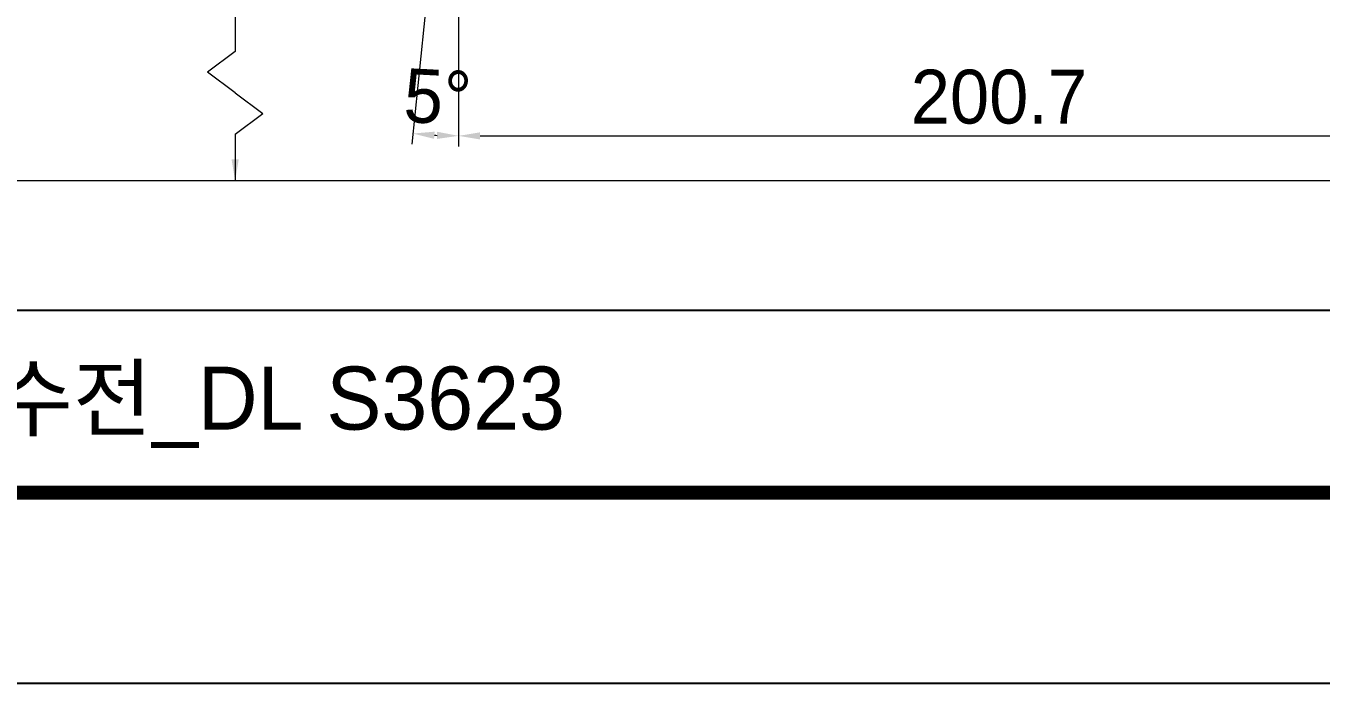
# Model space of a CAD drawing. Extents: x 1151 to 2280, y 0 to 827.
# Drawn here: x 1715.3 to 1955.9, y 0 to 122.1 of the extents above; entities that cross this region are included whole.
import ezdxf

# ---------------------------------------------------------------- set-up
doc = ezdxf.new("R2010")
doc.units = 0
doc.header["$LTSCALE"] = 10
doc.header["$MEASUREMENT"] = 0
doc.header["$PDMODE"] = 3
doc.header["$PDSIZE"] = -10
doc.layers.get('0').update_dxf_attribs({"linetype": 'CONTINUOUS'})
doc.layers.get('DEFPOINTS').update_dxf_attribs({"linetype": 'CONTINUOUS'})
doc.layers.add('치수선', color=7, linetype='CONTINUOUS', lineweight=20)
doc.styles.add('Daelim Dimension', font='H2GTRE.TTF')
doc.styles.add('단선완성형', font='')
doc.styles.get('단선완성형').set_extended_font_data('Gulim')
doc.dimstyles.new('DEFAULT', dxfattribs={"dimscale": 2, "dimtxt": 2, "dimasz": 2, "dimexe": 0, "dimexo": 2, "dimgap": 1, "dimtad": 1, "dimdec": 1, "dimzin": 9, "dimdsep": 46, "dimtxsty": 'Daelim Dimension', "dimcen": 0.5, "dimclrd": 252, "dimclre": 252, "dimclrt": 3, "dimadec": 1, "dimazin": 0, "dimtfac": 1, "dimtdec": 1, "dimtix": 1, "dimtmove": 0, "dimatfit": 3, "dimfxl": 1, "dimtolj": 1, "dimtzin": 1, "dimlwd": 9, "dimlwe": 9, "dimarcsym": 0})

# ---------------------------------------------------------------- blocks, each defined once
blk = doc.blocks.new('*D7')
at = {"color": 5, "lineweight": 9, "ltscale": 0.5, "transparency": 16777216}
for p, q in [((1795.69, 180.04), (1795.69, 99.66)), ((1996.38, 165.33), (1996.38, 99.66)), ((1799.69, 101.66), (1992.38, 101.66))]:
    blk.add_line(p, q, dxfattribs=at)
at = {"color": 5, "ltscale": 0.5, "transparency": 16777216}
for points in [[(1799.69, 102.32), (1799.69, 100.99), (1795.69, 101.66)], [(1992.38, 102.32), (1992.38, 100.99), (1996.38, 101.66)]]:
    blk.add_solid(points, dxfattribs=at)
at = {"layer": 'DEFPOINTS', "color": 0, "ltscale": 0.5, "transparency": 16777216}
for p in [(1795.69, 184.04), (1996.38, 169.33), (1996.38, 101.66)]:
    blk.add_point(p, dxfattribs=at)
at = {"color": 7, "ltscale": 0.5, "transparency": 16777216, "insert": (1896.03, 108.88), "char_height": 10, "attachment_point": 5, "style": 'Daelim Dimension'}
blk.add_mtext('\\A1;200.7', dxfattribs=at)
blk = doc.blocks.new('*D10')
at = {"color": 5, "lineweight": 9, "ltscale": 0.5, "transparency": 16777216}
for p, q in [((1795.69, 178.14), (1795.69, 99.66)), ((1794.5, 172.53), (1786.99, 100.1))]:
    blk.add_line(p, q, dxfattribs=at)
blk.add_arc((1795.69, 184.04), 82.39, 266.8678, 267.218, dxfattribs=at)
at = {"color": 5, "ltscale": 0.5, "transparency": 16777216}
for points in [[(1791.14, 101.11), (1791.24, 102.44), (1787.2, 102.09)], [(1791.71, 102.42), (1791.67, 101.09), (1795.69, 101.66)]]:
    blk.add_solid(points, dxfattribs=at)
at = {"layer": 'DEFPOINTS', "color": 0, "ltscale": 0.5, "transparency": 16777216}
for p in [(1797.05, 197.18), (1795.69, 184.04), (1795.69, 182.14), (1794.91, 176.51), (1790.02, 101.85)]:
    blk.add_point(p, dxfattribs=at)
at = {"color": 7, "ltscale": 0.5, "transparency": 16777216, "insert": (1791.81, 108.87), "char_height": 10, "attachment_point": 5, "rotation": 357.0429, "style": 'Daelim Dimension'}
blk.add_mtext('\\A1;5%%D', dxfattribs=at)

msp = doc.modelspace()

# ---------------------------------------------------------------- linework, layer by layer
at = {"color": 5, "lineweight": 9, "ltscale": 0.5}
for p, q in [((1754.2, 357.32), (1754.2, 117.34)), ((1754.2, 117.34), (1749.09, 113.5)), ((1754.2, 109.66), (1749.09, 113.5)), ((1754.2, 109.66), (1759.31, 105.82)), ((1754.2, 101.99), (1759.31, 105.82)), ((1754.2, 101.99), (1754.2, 93.42)), ((1754.2, 101.99), (1754.2, 97.31))]:
    msp.add_line(p, q, dxfattribs=at)
at = {"color": 5}
msp.add_line((1169.29, 69.28), (2077.88, 69.28), dxfattribs=at)
at = {"ltscale": 0.5}
msp.add_lwpolyline([(1151.14, 0), (2279.54, 0), (2279.54, 826.8), (1151.14, 826.8)], close=True, dxfattribs=at)
at = {"color": 5, "linetype": 'ByBlock', "lineweight": 200, "const_width": 2.6}
msp.add_lwpolyline([(1169.29, 35.4), (2261.29, 35.4), (2261.29, 807.6), (1169.29, 807.6)], close=True, dxfattribs=at)
at = {"color": 5, "lineweight": 9, "ltscale": 0.5}
msp.add_solid([(1753.53, 97.31), (1754.86, 97.31), (1754.2, 93.31)], dxfattribs=at)
at = {"layer": '치수선'}
msp.add_line((1996.38, 93.31), (1281.3, 93.31), dxfattribs=at)

# ---------------------------------------------------------------- texts
at = {"color": 2, "insert": (1371.87, 58.8), "char_height": 11.7115, "width": 542.2757, "attachment_point": 1, "style": '단선완성형'}
msp.add_mtext('\\pt515.31;{\\fPretendard Variable SemiBold|b0|i0|c129|p2;대림바스(주)} 자동온도조절식_THERMO_유니버설 수전_DL S3623', dxfattribs=at)

# ---------------------------------------------------------------- dimensions: what is measured, and where the dimension line sits
at = {"color": 5, "ltscale": 0.5}
dim = msp.add_angular_dim_2l(base=(1790.02, 101.85), line1=((1794.91, 176.51), (1797.05, 197.18)), line2=((1795.69, 184.04), (1795.69, 182.14)), text='5%%D', dimstyle='DEFAULT', override={"dimtxt": 5, "dimexe": 1, "dimclrd": 5, "dimclre": 5, "dimclrt": 7}, dxfattribs=at)
dim.commit()
dim.dimension.update_dxf_attribs({"geometry": '*D10', "text_midpoint": (1791.81, 108.87)})
dim = msp.add_linear_dim(base=(1996.38, 101.66), p1=(1795.69, 184.04), p2=(1996.38, 169.33), dimstyle='DEFAULT', override={"dimtxt": 5, "dimexe": 1, "dimclrd": 5, "dimclre": 5, "dimclrt": 7}, dxfattribs=at)
dim.commit()
dim.dimension.update_dxf_attribs({"geometry": '*D7', "text_midpoint": (1896.03, 108.88)})

doc.saveas('drawing.dxf')
